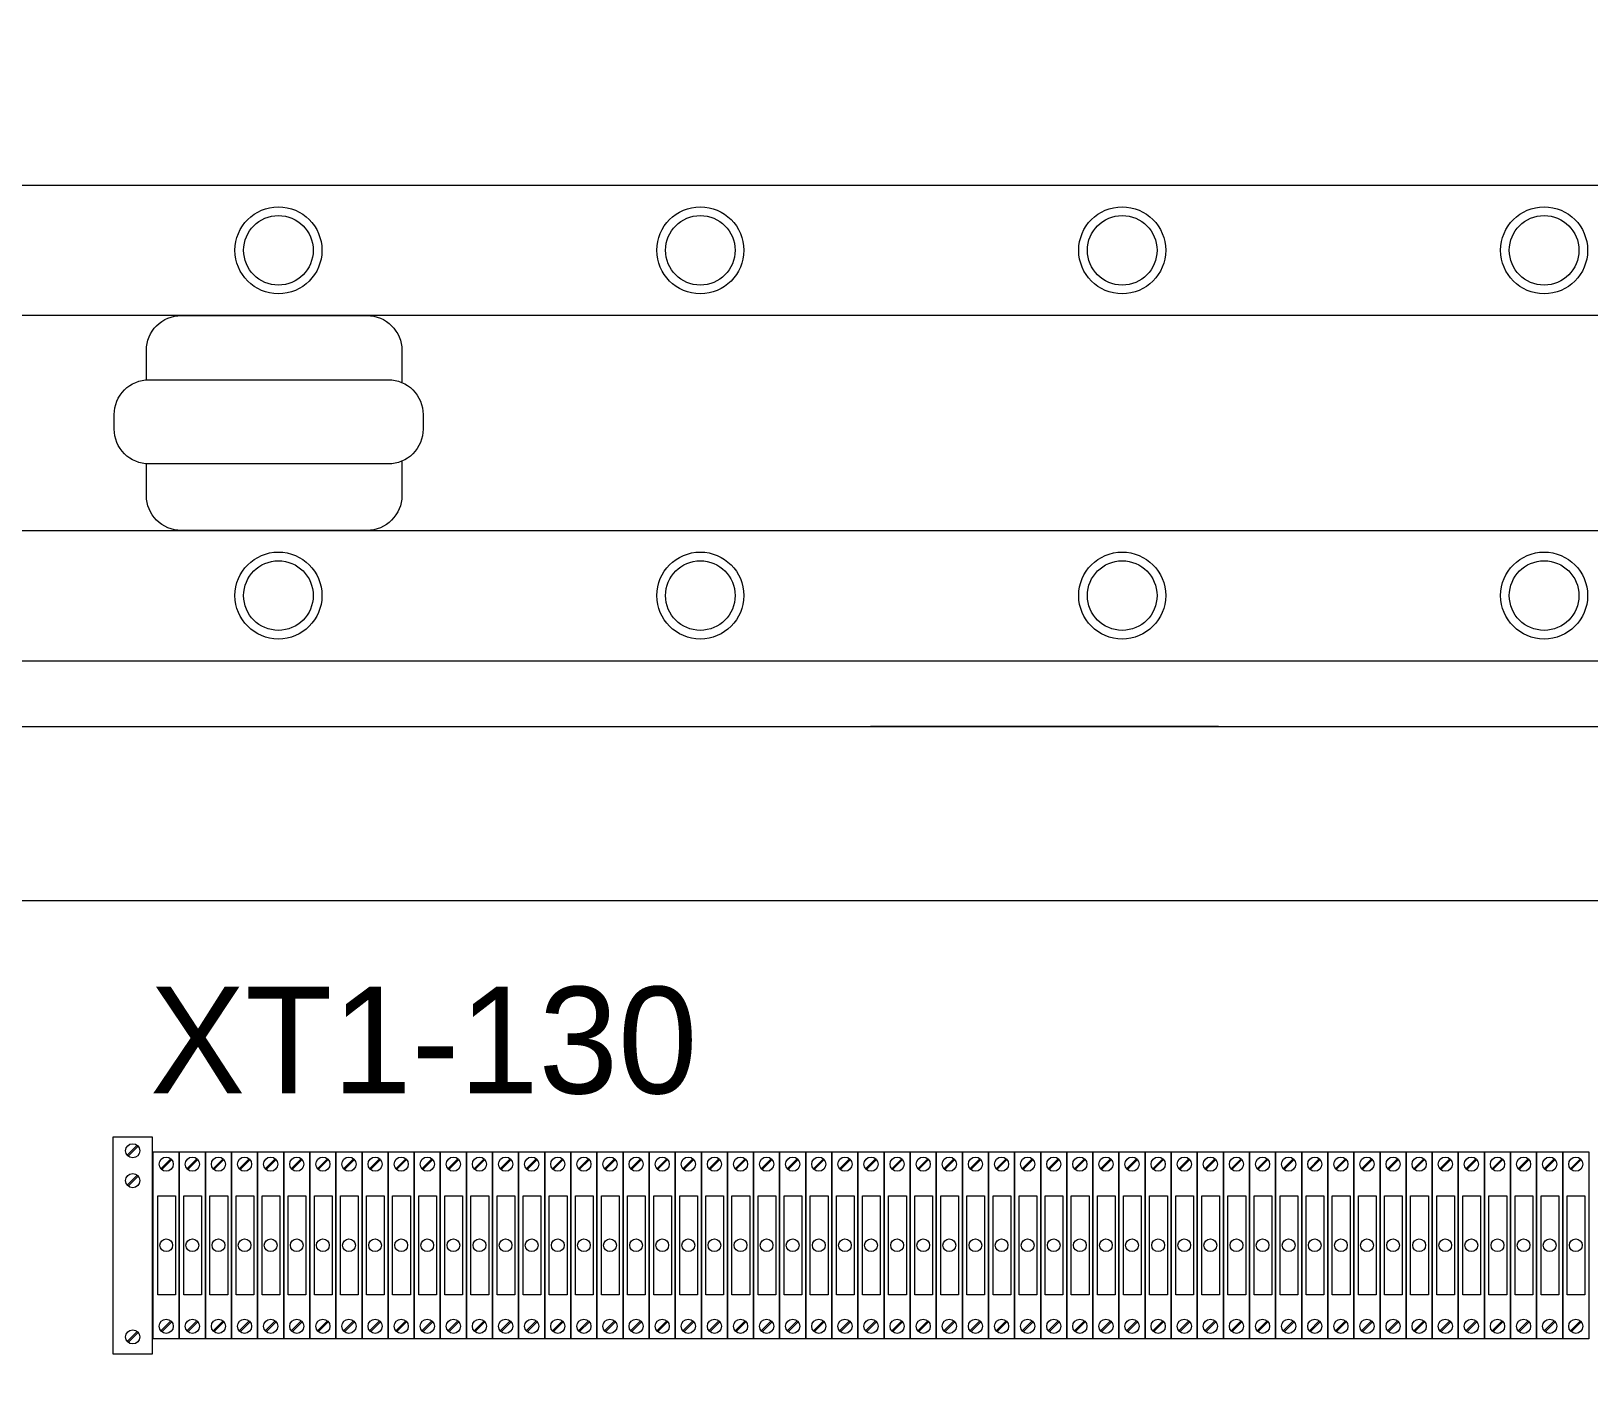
# Model space of a CAD drawing. Header units: millimetres. Extents: x 32626 to 72822, y 60047 to 123188.
# Drawn here: x 39104.4 to 39534.2, y 61578 to 61950.6 of the extents above; entities that cross this region are included whole.
import ezdxf

# ---------------------------------------------------------------- set-up
doc = ezdxf.new("R2010")
doc.units = ezdxf.units.MM
doc.header["$LTSCALE"] = 10
doc.layers.add('1轮廓实线层', color=7, linetype='Continuous', lineweight=18)
doc.layers.add('6文字层', color=3, linetype='Continuous', lineweight=18)
doc.styles.add('样式 1', font='SIMYOU.TTF', dxfattribs={"width": 0.75})

msp = doc.modelspace()

# ---------------------------------------------------------------- linework, layer by layer
at = {"layer": '1轮廓实线层'}
for p, q in [((38969.85, 61908.09), (40553.85, 61908.09)), ((38965.63, 61776.79), (40554.43, 61776.79)), ((39025.97, 61758.65), (40494.1, 61758.65)), ((39431.97, 61758.65), (39335.97, 61758.65)), ((39073.97, 61710.65), (40446.1, 61710.65))]:
    msp.add_line(p, q, dxfattribs=at)
at = {"layer": '1轮廓实线层', "lineweight": 13}
for p, q in [((39127.05, 61645.42), (39137.85, 61645.42)), ((39127.05, 61585.42), (39127.05, 61645.42)), ((39137.85, 61645.42), (39137.85, 61585.42)), ((39130.95, 61640.3), (39133.71, 61643.06)), ((39131.19, 61640.06), (39133.95, 61642.82)), ((39138.1, 61589.68), (39138.1, 61641.28)), ((39138.1, 61641.28), (39145.3, 61641.28)), ((39145.3, 61641.28), (39145.3, 61589.68)), ((39145.31, 61641.28), (39152.51, 61641.28)), ((39145.31, 61589.68), (39145.31, 61641.28)), ((39152.51, 61641.28), (39152.51, 61589.68)), ((39152.51, 61641.28), (39159.71, 61641.28)), ((39152.51, 61589.68), (39152.51, 61641.28)), ((39159.71, 61641.28), (39159.71, 61589.68)), ((39159.71, 61641.28), (39166.91, 61641.28)), ((39159.71, 61589.68), (39159.71, 61641.28)), ((39166.91, 61641.28), (39166.91, 61589.68)), ((39166.91, 61641.28), (39174.11, 61641.28)), ((39166.91, 61589.68), (39166.91, 61641.28)), ((39174.11, 61641.28), (39174.11, 61589.68)), ((39174.11, 61641.28), (39181.31, 61641.28)), ((39174.11, 61589.68), (39174.11, 61641.28)), ((39181.31, 61641.28), (39181.31, 61589.68)), ((39181.31, 61641.28), (39188.51, 61641.28)), ((39181.31, 61589.68), (39181.31, 61641.28)), ((39188.51, 61641.28), (39188.51, 61589.68)), ((39188.52, 61641.28), (39195.72, 61641.28)), ((39188.52, 61589.68), (39188.52, 61641.28)), ((39195.72, 61641.28), (39195.72, 61589.68)), ((39195.72, 61641.28), (39202.92, 61641.28)), ((39195.72, 61589.68), (39195.72, 61641.28)), ((39202.92, 61641.28), (39202.92, 61589.68)), ((39202.92, 61641.28), (39210.12, 61641.28)), ((39202.92, 61589.68), (39202.92, 61641.28)), ((39210.12, 61641.28), (39210.12, 61589.68)), ((39210.12, 61641.28), (39217.32, 61641.28)), ((39210.12, 61589.68), (39210.12, 61641.28)), ((39217.32, 61641.28), (39217.32, 61589.68)), ((39217.32, 61641.28), (39224.52, 61641.28)), ((39217.32, 61589.68), (39217.32, 61641.28)), ((39224.52, 61641.28), (39224.52, 61589.68)), ((39224.52, 61641.28), (39231.72, 61641.28)), ((39224.52, 61589.68), (39224.52, 61641.28)), ((39231.72, 61641.28), (39231.72, 61589.68)), ((39231.73, 61641.28), (39238.93, 61641.28)), ((39231.73, 61589.68), (39231.73, 61641.28)), ((39238.93, 61641.28), (39238.93, 61589.68)), ((39238.93, 61641.28), (39246.13, 61641.28)), ((39238.93, 61589.68), (39238.93, 61641.28)), ((39246.13, 61641.28), (39246.13, 61589.68)), ((39246.13, 61641.28), (39253.33, 61641.28)), ((39246.13, 61589.68), (39246.13, 61641.28)), ((39253.33, 61641.28), (39253.33, 61589.68)), ((39253.33, 61641.28), (39260.53, 61641.28)), ((39253.33, 61589.68), (39253.33, 61641.28)), ((39260.53, 61641.28), (39260.53, 61589.68)), ((39260.53, 61641.28), (39267.73, 61641.28)), ((39260.53, 61589.68), (39260.53, 61641.28)), ((39267.73, 61641.28), (39267.73, 61589.68)), ((39267.73, 61641.28), (39274.93, 61641.28)), ((39267.73, 61589.68), (39267.73, 61641.28)), ((39274.93, 61641.28), (39274.93, 61589.68)), ((39274.94, 61641.28), (39282.14, 61641.28)), ((39274.94, 61589.68), (39274.94, 61641.28)), ((39282.14, 61641.28), (39282.14, 61589.68)), ((39282.14, 61641.28), (39289.34, 61641.28)), ((39282.14, 61589.68), (39282.14, 61641.28)), ((39289.34, 61641.28), (39289.34, 61589.68)), ((39289.34, 61641.28), (39296.54, 61641.28)), ((39289.34, 61589.68), (39289.34, 61641.28)), ((39296.54, 61641.28), (39296.54, 61589.68)), ((39296.54, 61641.28), (39303.74, 61641.28)), ((39296.54, 61589.68), (39296.54, 61641.28)), ((39303.74, 61641.28), (39303.74, 61589.68)), ((39303.74, 61641.28), (39310.94, 61641.28)), ((39303.74, 61589.68), (39303.74, 61641.28)), ((39310.94, 61641.28), (39310.94, 61589.68)), ((39310.94, 61641.28), (39318.14, 61641.28)), ((39310.94, 61589.68), (39310.94, 61641.28)), ((39318.14, 61641.28), (39318.14, 61589.68)), ((39318.14, 61641.28), (39325.34, 61641.28)), ((39318.14, 61589.68), (39318.14, 61641.28)), ((39325.34, 61641.28), (39325.34, 61589.68)), ((39325.35, 61641.28), (39332.55, 61641.28)), ((39325.35, 61589.68), (39325.35, 61641.28)), ((39332.55, 61641.28), (39332.55, 61589.68)), ((39332.55, 61641.28), (39339.75, 61641.28)), ((39332.55, 61589.68), (39332.55, 61641.28)), ((39339.75, 61641.28), (39339.75, 61589.68)), ((39339.75, 61641.28), (39346.95, 61641.28)), ((39339.75, 61589.68), (39339.75, 61641.28)), ((39346.95, 61641.28), (39346.95, 61589.68)), ((39346.95, 61641.28), (39354.15, 61641.28)), ((39346.95, 61589.68), (39346.95, 61641.28)), ((39354.15, 61641.28), (39354.15, 61589.68)), ((39354.15, 61641.28), (39361.35, 61641.28)), ((39354.15, 61589.68), (39354.15, 61641.28)), ((39361.35, 61641.28), (39361.35, 61589.68)), ((39361.35, 61641.28), (39368.55, 61641.28)), ((39361.35, 61589.68), (39361.35, 61641.28)), ((39368.55, 61641.28), (39368.55, 61589.68)), ((39368.56, 61641.28), (39375.76, 61641.28)), ((39368.56, 61589.68), (39368.56, 61641.28)), ((39375.76, 61641.28), (39375.76, 61589.68)), ((39375.76, 61641.28), (39382.96, 61641.28)), ((39375.76, 61589.68), (39375.76, 61641.28)), ((39382.96, 61641.28), (39382.96, 61589.68)), ((39382.96, 61641.28), (39390.16, 61641.28)), ((39382.96, 61589.68), (39382.96, 61641.28)), ((39390.16, 61641.28), (39390.16, 61589.68)), ((39390.16, 61641.28), (39397.36, 61641.28)), ((39390.16, 61589.68), (39390.16, 61641.28)), ((39397.36, 61641.28), (39397.36, 61589.68)), ((39397.36, 61641.28), (39404.56, 61641.28)), ((39397.36, 61589.68), (39397.36, 61641.28)), ((39404.56, 61641.28), (39404.56, 61589.68)), ((39404.56, 61641.28), (39411.76, 61641.28)), ((39404.56, 61589.68), (39404.56, 61641.28)), ((39411.76, 61641.28), (39411.76, 61589.68)), ((39411.77, 61641.28), (39418.97, 61641.28)), ((39411.77, 61589.68), (39411.77, 61641.28)), ((39418.97, 61641.28), (39418.97, 61589.68)), ((39418.97, 61641.28), (39426.17, 61641.28)), ((39418.97, 61589.68), (39418.97, 61641.28)), ((39426.17, 61641.28), (39426.17, 61589.68)), ((39426.17, 61641.28), (39433.37, 61641.28)), ((39426.17, 61589.68), (39426.17, 61641.28)), ((39433.37, 61641.28), (39433.37, 61589.68)), ((39433.37, 61641.28), (39440.57, 61641.28)), ((39433.37, 61589.68), (39433.37, 61641.28)), ((39440.57, 61641.28), (39440.57, 61589.68)), ((39440.57, 61641.28), (39447.77, 61641.28)), ((39440.57, 61589.68), (39440.57, 61641.28)), ((39447.77, 61641.28), (39447.77, 61589.68)), ((39447.77, 61641.28), (39454.97, 61641.28)), ((39447.77, 61589.68), (39447.77, 61641.28)), ((39454.97, 61641.28), (39454.97, 61589.68)), ((39454.98, 61641.28), (39462.18, 61641.28)), ((39454.98, 61589.68), (39454.98, 61641.28)), ((39462.18, 61641.28), (39462.18, 61589.68)), ((39462.18, 61641.28), (39469.38, 61641.28)), ((39462.18, 61589.68), (39462.18, 61641.28)), ((39469.38, 61641.28), (39469.38, 61589.68)), ((39469.38, 61641.28), (39476.58, 61641.28)), ((39469.38, 61589.68), (39469.38, 61641.28)), ((39476.58, 61641.28), (39476.58, 61589.68)), ((39476.58, 61641.28), (39483.78, 61641.28)), ((39476.58, 61589.68), (39476.58, 61641.28)), ((39483.78, 61641.28), (39483.78, 61589.68)), ((39483.78, 61641.28), (39490.98, 61641.28)), ((39483.78, 61589.68), (39483.78, 61641.28)), ((39490.98, 61641.28), (39490.98, 61589.68)), ((39490.98, 61641.28), (39498.18, 61641.28)), ((39490.98, 61589.68), (39490.98, 61641.28)), ((39498.18, 61641.28), (39498.18, 61589.68)), ((39498.18, 61641.28), (39505.38, 61641.28)), ((39498.18, 61589.68), (39498.18, 61641.28)), ((39505.38, 61641.28), (39505.38, 61589.68)), ((39505.39, 61641.28), (39512.59, 61641.28)), ((39505.39, 61589.68), (39505.39, 61641.28)), ((39512.59, 61641.28), (39512.59, 61589.68)), ((39512.59, 61641.28), (39519.79, 61641.28)), ((39512.59, 61589.68), (39512.59, 61641.28)), ((39519.79, 61641.28), (39519.79, 61589.68)), ((39519.79, 61641.28), (39526.99, 61641.28)), ((39519.79, 61589.68), (39519.79, 61641.28)), ((39526.99, 61641.28), (39526.99, 61589.68)), ((39526.99, 61641.28), (39534.19, 61641.28)), ((39526.99, 61589.68), (39526.99, 61641.28)), ((39534.19, 61641.28), (39534.19, 61589.68)), ((39140.21, 61636.59), (39142.96, 61639.35)), ((39140.45, 61636.35), (39143.2, 61639.11)), ((39147.41, 61636.59), (39150.16, 61639.35)), ((39147.65, 61636.35), (39150.41, 61639.11)), ((39154.61, 61636.59), (39157.37, 61639.35)), ((39154.85, 61636.35), (39157.61, 61639.11)), ((39161.81, 61636.59), (39164.57, 61639.35)), ((39162.05, 61636.35), (39164.81, 61639.11)), ((39169.01, 61636.59), (39171.77, 61639.35)), ((39169.25, 61636.35), (39172.01, 61639.11)), ((39176.21, 61636.59), (39178.97, 61639.35)), ((39176.46, 61636.35), (39179.21, 61639.11)), ((39183.41, 61636.59), (39186.17, 61639.35)), ((39183.66, 61636.35), (39186.41, 61639.11)), ((39190.62, 61636.59), (39193.37, 61639.35)), ((39190.86, 61636.35), (39193.62, 61639.11)), ((39197.82, 61636.59), (39200.58, 61639.35)), ((39198.06, 61636.35), (39200.82, 61639.11)), ((39205.02, 61636.59), (39207.78, 61639.35)), ((39205.26, 61636.35), (39208.02, 61639.11)), ((39212.22, 61636.59), (39214.98, 61639.35)), ((39212.46, 61636.35), (39215.22, 61639.11)), ((39219.42, 61636.59), (39222.18, 61639.35)), ((39219.66, 61636.35), (39222.42, 61639.11)), ((39226.62, 61636.59), (39229.38, 61639.35)), ((39226.87, 61636.35), (39229.62, 61639.11)), ((39233.83, 61636.59), (39236.58, 61639.35)), ((39234.07, 61636.35), (39236.83, 61639.11)), ((39241.03, 61636.59), (39243.79, 61639.35)), ((39241.27, 61636.35), (39244.03, 61639.11)), ((39248.23, 61636.59), (39250.99, 61639.35)), ((39248.47, 61636.35), (39251.23, 61639.11)), ((39255.43, 61636.59), (39258.19, 61639.35)), ((39255.67, 61636.35), (39258.43, 61639.11)), ((39262.63, 61636.59), (39265.39, 61639.35)), ((39262.87, 61636.35), (39265.63, 61639.11)), ((39269.83, 61636.59), (39272.59, 61639.35)), ((39270.08, 61636.35), (39272.83, 61639.11)), ((39277.04, 61636.59), (39279.79, 61639.35)), ((39277.28, 61636.35), (39280.04, 61639.11)), ((39284.24, 61636.59), (39287, 61639.35)), ((39284.48, 61636.35), (39287.24, 61639.11)), ((39291.44, 61636.59), (39294.2, 61639.35)), ((39291.68, 61636.35), (39294.44, 61639.11)), ((39298.64, 61636.59), (39301.4, 61639.35)), ((39298.88, 61636.35), (39301.64, 61639.11)), ((39305.84, 61636.59), (39308.6, 61639.35)), ((39306.08, 61636.35), (39308.84, 61639.11)), ((39313.04, 61636.59), (39315.8, 61639.35)), ((39313.29, 61636.35), (39316.04, 61639.11)), ((39320.25, 61636.59), (39323, 61639.35)), ((39320.49, 61636.35), (39323.25, 61639.11)), ((39327.45, 61636.59), (39330.2, 61639.35)), ((39327.69, 61636.35), (39330.45, 61639.11)), ((39334.65, 61636.59), (39337.41, 61639.35)), ((39334.89, 61636.35), (39337.65, 61639.11)), ((39341.85, 61636.59), (39344.61, 61639.35)), ((39342.09, 61636.35), (39344.85, 61639.11)), ((39349.05, 61636.59), (39351.81, 61639.35)), ((39349.29, 61636.35), (39352.05, 61639.11)), ((39356.25, 61636.59), (39359.01, 61639.35)), ((39356.5, 61636.35), (39359.25, 61639.11)), ((39363.45, 61636.59), (39366.21, 61639.35)), ((39363.7, 61636.35), (39366.45, 61639.11)), ((39370.66, 61636.59), (39373.41, 61639.35)), ((39370.9, 61636.35), (39373.66, 61639.11)), ((39377.86, 61636.59), (39380.62, 61639.35)), ((39378.1, 61636.35), (39380.86, 61639.11)), ((39385.06, 61636.59), (39387.82, 61639.35)), ((39385.3, 61636.35), (39388.06, 61639.11)), ((39392.26, 61636.59), (39395.02, 61639.35)), ((39392.5, 61636.35), (39395.26, 61639.11)), ((39399.46, 61636.59), (39402.22, 61639.35)), ((39399.7, 61636.35), (39402.46, 61639.11)), ((39406.66, 61636.59), (39409.42, 61639.35)), ((39406.91, 61636.35), (39409.66, 61639.11)), ((39413.87, 61636.59), (39416.62, 61639.35)), ((39414.11, 61636.35), (39416.87, 61639.11)), ((39421.07, 61636.59), (39423.83, 61639.35)), ((39421.31, 61636.35), (39424.07, 61639.11)), ((39428.27, 61636.59), (39431.03, 61639.35)), ((39428.51, 61636.35), (39431.27, 61639.11)), ((39435.47, 61636.59), (39438.23, 61639.35)), ((39435.71, 61636.35), (39438.47, 61639.11)), ((39442.67, 61636.59), (39445.43, 61639.35)), ((39442.91, 61636.35), (39445.67, 61639.11)), ((39449.87, 61636.59), (39452.63, 61639.35)), ((39450.12, 61636.35), (39452.87, 61639.11)), ((39457.08, 61636.59), (39459.83, 61639.35)), ((39457.32, 61636.35), (39460.08, 61639.11)), ((39464.28, 61636.59), (39467.04, 61639.35)), ((39464.52, 61636.35), (39467.28, 61639.11)), ((39471.48, 61636.59), (39474.24, 61639.35)), ((39471.72, 61636.35), (39474.48, 61639.11)), ((39478.68, 61636.59), (39481.44, 61639.35)), ((39478.92, 61636.35), (39481.68, 61639.11)), ((39485.88, 61636.59), (39488.64, 61639.35)), ((39486.12, 61636.35), (39488.88, 61639.11)), ((39493.08, 61636.59), (39495.84, 61639.35)), ((39493.33, 61636.35), (39496.08, 61639.11)), ((39500.29, 61636.59), (39503.04, 61639.35)), ((39500.53, 61636.35), (39503.29, 61639.11)), ((39507.49, 61636.59), (39510.24, 61639.35)), ((39507.73, 61636.35), (39510.49, 61639.11)), ((39514.69, 61636.59), (39517.45, 61639.35)), ((39514.93, 61636.35), (39517.69, 61639.11)), ((39521.89, 61636.59), (39524.65, 61639.35)), ((39522.13, 61636.35), (39524.89, 61639.11)), ((39529.09, 61636.59), (39531.85, 61639.35)), ((39529.33, 61636.35), (39532.09, 61639.11)), ((39130.95, 61632.05), (39133.71, 61634.81)), ((39131.19, 61631.81), (39133.95, 61634.57)), ((39140.21, 61591.84), (39142.96, 61594.6)), ((39140.45, 61591.6), (39143.2, 61594.36)), ((39147.41, 61591.84), (39150.16, 61594.6)), ((39147.65, 61591.6), (39150.41, 61594.36)), ((39154.61, 61591.84), (39157.37, 61594.6)), ((39154.85, 61591.6), (39157.61, 61594.36)), ((39161.81, 61591.84), (39164.57, 61594.6)), ((39162.05, 61591.6), (39164.81, 61594.36)), ((39169.01, 61591.84), (39171.77, 61594.6)), ((39169.25, 61591.6), (39172.01, 61594.36)), ((39176.21, 61591.84), (39178.97, 61594.6)), ((39176.46, 61591.6), (39179.21, 61594.36)), ((39183.41, 61591.84), (39186.17, 61594.6)), ((39183.66, 61591.6), (39186.41, 61594.36)), ((39190.62, 61591.84), (39193.37, 61594.6)), ((39190.86, 61591.6), (39193.62, 61594.36)), ((39197.82, 61591.84), (39200.58, 61594.6)), ((39198.06, 61591.6), (39200.82, 61594.36)), ((39205.02, 61591.84), (39207.78, 61594.6)), ((39205.26, 61591.6), (39208.02, 61594.36)), ((39212.22, 61591.84), (39214.98, 61594.6)), ((39212.46, 61591.6), (39215.22, 61594.36)), ((39219.42, 61591.84), (39222.18, 61594.6)), ((39219.66, 61591.6), (39222.42, 61594.36)), ((39226.62, 61591.84), (39229.38, 61594.6)), ((39226.87, 61591.6), (39229.62, 61594.36)), ((39233.83, 61591.84), (39236.58, 61594.6)), ((39234.07, 61591.6), (39236.83, 61594.36)), ((39241.03, 61591.84), (39243.79, 61594.6)), ((39241.27, 61591.6), (39244.03, 61594.36)), ((39248.23, 61591.84), (39250.99, 61594.6)), ((39248.47, 61591.6), (39251.23, 61594.36)), ((39255.43, 61591.84), (39258.19, 61594.6)), ((39255.67, 61591.6), (39258.43, 61594.36)), ((39262.63, 61591.84), (39265.39, 61594.6)), ((39262.87, 61591.6), (39265.63, 61594.36)), ((39269.83, 61591.84), (39272.59, 61594.6)), ((39270.08, 61591.6), (39272.83, 61594.36)), ((39277.04, 61591.84), (39279.79, 61594.6)), ((39277.28, 61591.6), (39280.04, 61594.36)), ((39284.24, 61591.84), (39287, 61594.6)), ((39284.48, 61591.6), (39287.24, 61594.36)), ((39291.44, 61591.84), (39294.2, 61594.6)), ((39291.68, 61591.6), (39294.44, 61594.36)), ((39298.64, 61591.84), (39301.4, 61594.6)), ((39298.88, 61591.6), (39301.64, 61594.36)), ((39305.84, 61591.84), (39308.6, 61594.6)), ((39306.08, 61591.6), (39308.84, 61594.36)), ((39313.04, 61591.84), (39315.8, 61594.6)), ((39313.29, 61591.6), (39316.04, 61594.36)), ((39320.25, 61591.84), (39323, 61594.6)), ((39320.49, 61591.6), (39323.25, 61594.36)), ((39327.45, 61591.84), (39330.2, 61594.6)), ((39327.69, 61591.6), (39330.45, 61594.36)), ((39334.65, 61591.84), (39337.41, 61594.6)), ((39334.89, 61591.6), (39337.65, 61594.36)), ((39341.85, 61591.84), (39344.61, 61594.6)), ((39342.09, 61591.6), (39344.85, 61594.36)), ((39349.05, 61591.84), (39351.81, 61594.6)), ((39349.29, 61591.6), (39352.05, 61594.36)), ((39356.25, 61591.84), (39359.01, 61594.6)), ((39356.5, 61591.6), (39359.25, 61594.36)), ((39363.45, 61591.84), (39366.21, 61594.6)), ((39363.7, 61591.6), (39366.45, 61594.36)), ((39370.66, 61591.84), (39373.41, 61594.6)), ((39370.9, 61591.6), (39373.66, 61594.36)), ((39377.86, 61591.84), (39380.62, 61594.6)), ((39378.1, 61591.6), (39380.86, 61594.36)), ((39385.06, 61591.84), (39387.82, 61594.6)), ((39385.3, 61591.6), (39388.06, 61594.36)), ((39392.26, 61591.84), (39395.02, 61594.6)), ((39392.5, 61591.6), (39395.26, 61594.36)), ((39399.46, 61591.84), (39402.22, 61594.6)), ((39399.7, 61591.6), (39402.46, 61594.36)), ((39406.66, 61591.84), (39409.42, 61594.6)), ((39406.91, 61591.6), (39409.66, 61594.36)), ((39413.87, 61591.84), (39416.62, 61594.6)), ((39414.11, 61591.6), (39416.87, 61594.36)), ((39421.07, 61591.84), (39423.83, 61594.6)), ((39421.31, 61591.6), (39424.07, 61594.36)), ((39428.27, 61591.84), (39431.03, 61594.6)), ((39428.51, 61591.6), (39431.27, 61594.36)), ((39435.47, 61591.84), (39438.23, 61594.6)), ((39435.71, 61591.6), (39438.47, 61594.36)), ((39442.67, 61591.84), (39445.43, 61594.6)), ((39442.91, 61591.6), (39445.67, 61594.36)), ((39449.87, 61591.84), (39452.63, 61594.6)), ((39450.12, 61591.6), (39452.87, 61594.36)), ((39457.08, 61591.84), (39459.83, 61594.6)), ((39457.32, 61591.6), (39460.08, 61594.36)), ((39464.28, 61591.84), (39467.04, 61594.6)), ((39464.52, 61591.6), (39467.28, 61594.36)), ((39471.48, 61591.84), (39474.24, 61594.6)), ((39471.72, 61591.6), (39474.48, 61594.36)), ((39478.68, 61591.84), (39481.44, 61594.6)), ((39478.92, 61591.6), (39481.68, 61594.36)), ((39485.88, 61591.84), (39488.64, 61594.6)), ((39486.12, 61591.6), (39488.88, 61594.36)), ((39493.08, 61591.84), (39495.84, 61594.6)), ((39493.33, 61591.6), (39496.08, 61594.36)), ((39500.29, 61591.84), (39503.04, 61594.6)), ((39500.53, 61591.6), (39503.29, 61594.36)), ((39507.49, 61591.84), (39510.24, 61594.6)), ((39507.73, 61591.6), (39510.49, 61594.36)), ((39514.69, 61591.84), (39517.45, 61594.6)), ((39514.93, 61591.6), (39517.69, 61594.36)), ((39521.89, 61591.84), (39524.65, 61594.6)), ((39522.13, 61591.6), (39524.89, 61594.36)), ((39529.09, 61591.84), (39531.85, 61594.6)), ((39529.33, 61591.6), (39532.09, 61594.36)), ((39130.95, 61588.92), (39133.71, 61591.67)), ((39131.19, 61588.67), (39133.95, 61591.43)), ((39145.3, 61589.68), (39138.1, 61589.68)), ((39152.51, 61589.68), (39145.31, 61589.68)), ((39159.71, 61589.68), (39152.51, 61589.68)), ((39166.91, 61589.68), (39159.71, 61589.68)), ((39174.11, 61589.68), (39166.91, 61589.68)), ((39181.31, 61589.68), (39174.11, 61589.68)), ((39188.51, 61589.68), (39181.31, 61589.68)), ((39195.72, 61589.68), (39188.52, 61589.68)), ((39202.92, 61589.68), (39195.72, 61589.68)), ((39210.12, 61589.68), (39202.92, 61589.68)), ((39217.32, 61589.68), (39210.12, 61589.68)), ((39224.52, 61589.68), (39217.32, 61589.68)), ((39231.72, 61589.68), (39224.52, 61589.68)), ((39238.93, 61589.68), (39231.73, 61589.68)), ((39246.13, 61589.68), (39238.93, 61589.68)), ((39253.33, 61589.68), (39246.13, 61589.68)), ((39260.53, 61589.68), (39253.33, 61589.68)), ((39267.73, 61589.68), (39260.53, 61589.68)), ((39274.93, 61589.68), (39267.73, 61589.68)), ((39282.14, 61589.68), (39274.94, 61589.68)), ((39289.34, 61589.68), (39282.14, 61589.68)), ((39296.54, 61589.68), (39289.34, 61589.68)), ((39303.74, 61589.68), (39296.54, 61589.68)), ((39310.94, 61589.68), (39303.74, 61589.68)), ((39318.14, 61589.68), (39310.94, 61589.68)), ((39325.34, 61589.68), (39318.14, 61589.68)), ((39332.55, 61589.68), (39325.35, 61589.68)), ((39339.75, 61589.68), (39332.55, 61589.68)), ((39346.95, 61589.68), (39339.75, 61589.68)), ((39354.15, 61589.68), (39346.95, 61589.68)), ((39361.35, 61589.68), (39354.15, 61589.68)), ((39368.55, 61589.68), (39361.35, 61589.68)), ((39375.76, 61589.68), (39368.56, 61589.68)), ((39382.96, 61589.68), (39375.76, 61589.68)), ((39390.16, 61589.68), (39382.96, 61589.68)), ((39397.36, 61589.68), (39390.16, 61589.68)), ((39404.56, 61589.68), (39397.36, 61589.68)), ((39411.76, 61589.68), (39404.56, 61589.68)), ((39418.97, 61589.68), (39411.77, 61589.68)), ((39426.17, 61589.68), (39418.97, 61589.68)), ((39433.37, 61589.68), (39426.17, 61589.68)), ((39440.57, 61589.68), (39433.37, 61589.68)), ((39447.77, 61589.68), (39440.57, 61589.68)), ((39454.97, 61589.68), (39447.77, 61589.68)), ((39462.18, 61589.68), (39454.98, 61589.68)), ((39469.38, 61589.68), (39462.18, 61589.68)), ((39476.58, 61589.68), (39469.38, 61589.68)), ((39483.78, 61589.68), (39476.58, 61589.68)), ((39490.98, 61589.68), (39483.78, 61589.68)), ((39498.18, 61589.68), (39490.98, 61589.68)), ((39505.38, 61589.68), (39498.18, 61589.68)), ((39512.59, 61589.68), (39505.39, 61589.68)), ((39519.79, 61589.68), (39512.59, 61589.68)), ((39526.99, 61589.68), (39519.79, 61589.68)), ((39534.19, 61589.68), (39526.99, 61589.68)), ((39137.85, 61585.42), (39127.05, 61585.42))]:
    msp.add_line(p, q, dxfattribs=at)
at = {"layer": '1轮廓实线层'}
for points in [[(40589.85, 61872.09), (38933.85, 61872.09, -0.414214), (38921.85, 61884.09), (38921.85, 62820.09, -0.414214), (38933.85, 62832.09)], [(39136.22, 61854.32), (39136.22, 61862.49, -0.414214), (39145.82, 61872.09), (39197.1, 61872.09, -0.414214), (39206.7, 61862.49), (39206.7, 61853.59)], [(39206.7, 61831.88), (39206.7, 61822.39, -0.414214), (39197.1, 61812.79), (39145.82, 61812.79, -0.414214), (39136.22, 61822.39), (39136.22, 61831.15)], [(38931.45, 61212.79, -0.414214), (38921.85, 61222.39), (38921.85, 61803.19, -0.414214), (38931.45, 61812.79), (39897.34, 61812.79)]]:
    msp.add_lwpolyline(points, format="xyb", dxfattribs=at)
msp.add_lwpolyline([(39127.35, 61844.75, -0.414214), (39136.95, 61854.35), (39202.96, 61854.35, -0.414214), (39212.56, 61844.75), (39212.56, 61840.72, -0.414214), (39202.96, 61831.12), (39136.95, 61831.12, -0.414214), (39127.35, 61840.72)], format="xyb", close=True, dxfattribs=at)
at = {"layer": '1轮廓实线层', "lineweight": 13}
for points in [[(39139.35, 61629.07), (39144.24, 61629.07), (39144.24, 61601.76), (39139.35, 61601.76)], [(39146.55, 61629.07), (39151.44, 61629.07), (39151.44, 61601.76), (39146.55, 61601.76)], [(39153.75, 61629.07), (39158.65, 61629.07), (39158.65, 61601.76), (39153.75, 61601.76)], [(39160.95, 61629.07), (39165.85, 61629.07), (39165.85, 61601.76), (39160.95, 61601.76)], [(39168.15, 61629.07), (39173.05, 61629.07), (39173.05, 61601.76), (39168.15, 61601.76)], [(39175.35, 61629.07), (39180.25, 61629.07), (39180.25, 61601.76), (39175.35, 61601.76)], [(39182.56, 61629.07), (39187.45, 61629.07), (39187.45, 61601.76), (39182.56, 61601.76)], [(39189.76, 61629.07), (39194.65, 61629.07), (39194.65, 61601.76), (39189.76, 61601.76)], [(39196.96, 61629.07), (39201.86, 61629.07), (39201.86, 61601.76), (39196.96, 61601.76)], [(39204.16, 61629.07), (39209.06, 61629.07), (39209.06, 61601.76), (39204.16, 61601.76)], [(39211.36, 61629.07), (39216.26, 61629.07), (39216.26, 61601.76), (39211.36, 61601.76)], [(39218.56, 61629.07), (39223.46, 61629.07), (39223.46, 61601.76), (39218.56, 61601.76)], [(39225.77, 61629.07), (39230.66, 61629.07), (39230.66, 61601.76), (39225.77, 61601.76)], [(39232.97, 61629.07), (39237.86, 61629.07), (39237.86, 61601.76), (39232.97, 61601.76)], [(39240.17, 61629.07), (39245.07, 61629.07), (39245.07, 61601.76), (39240.17, 61601.76)], [(39247.37, 61629.07), (39252.27, 61629.07), (39252.27, 61601.76), (39247.37, 61601.76)], [(39254.57, 61629.07), (39259.47, 61629.07), (39259.47, 61601.76), (39254.57, 61601.76)], [(39261.77, 61629.07), (39266.67, 61629.07), (39266.67, 61601.76), (39261.77, 61601.76)], [(39268.98, 61629.07), (39273.87, 61629.07), (39273.87, 61601.76), (39268.98, 61601.76)], [(39276.18, 61629.07), (39281.07, 61629.07), (39281.07, 61601.76), (39276.18, 61601.76)], [(39283.38, 61629.07), (39288.27, 61629.07), (39288.27, 61601.76), (39283.38, 61601.76)], [(39290.58, 61629.07), (39295.48, 61629.07), (39295.48, 61601.76), (39290.58, 61601.76)], [(39297.78, 61629.07), (39302.68, 61629.07), (39302.68, 61601.76), (39297.78, 61601.76)], [(39304.98, 61629.07), (39309.88, 61629.07), (39309.88, 61601.76), (39304.98, 61601.76)], [(39312.18, 61629.07), (39317.08, 61629.07), (39317.08, 61601.76), (39312.18, 61601.76)], [(39319.39, 61629.07), (39324.28, 61629.07), (39324.28, 61601.76), (39319.39, 61601.76)], [(39326.59, 61629.07), (39331.48, 61629.07), (39331.48, 61601.76), (39326.59, 61601.76)], [(39333.79, 61629.07), (39338.69, 61629.07), (39338.69, 61601.76), (39333.79, 61601.76)], [(39340.99, 61629.07), (39345.89, 61629.07), (39345.89, 61601.76), (39340.99, 61601.76)], [(39348.19, 61629.07), (39353.09, 61629.07), (39353.09, 61601.76), (39348.19, 61601.76)], [(39355.39, 61629.07), (39360.29, 61629.07), (39360.29, 61601.76), (39355.39, 61601.76)], [(39362.6, 61629.07), (39367.49, 61629.07), (39367.49, 61601.76), (39362.6, 61601.76)], [(39369.8, 61629.07), (39374.69, 61629.07), (39374.69, 61601.76), (39369.8, 61601.76)], [(39377, 61629.07), (39381.9, 61629.07), (39381.9, 61601.76), (39377, 61601.76)], [(39384.2, 61629.07), (39389.1, 61629.07), (39389.1, 61601.76), (39384.2, 61601.76)], [(39391.4, 61629.07), (39396.3, 61629.07), (39396.3, 61601.76), (39391.4, 61601.76)], [(39398.6, 61629.07), (39403.5, 61629.07), (39403.5, 61601.76), (39398.6, 61601.76)], [(39405.81, 61629.07), (39410.7, 61629.07), (39410.7, 61601.76), (39405.81, 61601.76)], [(39413.01, 61629.07), (39417.9, 61629.07), (39417.9, 61601.76), (39413.01, 61601.76)], [(39420.21, 61629.07), (39425.11, 61629.07), (39425.11, 61601.76), (39420.21, 61601.76)], [(39427.41, 61629.07), (39432.31, 61629.07), (39432.31, 61601.76), (39427.41, 61601.76)], [(39434.61, 61629.07), (39439.51, 61629.07), (39439.51, 61601.76), (39434.61, 61601.76)], [(39441.81, 61629.07), (39446.71, 61629.07), (39446.71, 61601.76), (39441.81, 61601.76)], [(39449.02, 61629.07), (39453.91, 61629.07), (39453.91, 61601.76), (39449.02, 61601.76)], [(39456.22, 61629.07), (39461.11, 61629.07), (39461.11, 61601.76), (39456.22, 61601.76)], [(39463.42, 61629.07), (39468.31, 61629.07), (39468.31, 61601.76), (39463.42, 61601.76)], [(39470.62, 61629.07), (39475.52, 61629.07), (39475.52, 61601.76), (39470.62, 61601.76)], [(39477.82, 61629.07), (39482.72, 61629.07), (39482.72, 61601.76), (39477.82, 61601.76)], [(39485.02, 61629.07), (39489.92, 61629.07), (39489.92, 61601.76), (39485.02, 61601.76)], [(39492.22, 61629.07), (39497.12, 61629.07), (39497.12, 61601.76), (39492.22, 61601.76)], [(39499.43, 61629.07), (39504.32, 61629.07), (39504.32, 61601.76), (39499.43, 61601.76)], [(39506.63, 61629.07), (39511.52, 61629.07), (39511.52, 61601.76), (39506.63, 61601.76)], [(39513.83, 61629.07), (39518.73, 61629.07), (39518.73, 61601.76), (39513.83, 61601.76)], [(39521.03, 61629.07), (39525.93, 61629.07), (39525.93, 61601.76), (39521.03, 61601.76)], [(39528.23, 61629.07), (39533.13, 61629.07), (39533.13, 61601.76), (39528.23, 61601.76)]]:
    msp.add_lwpolyline(points, close=True, dxfattribs=at)
at = {"layer": '1轮廓实线层'}
for centre, radius in [((39172.65, 61890.09), 12), ((39172.65, 61890.09), 9.6), ((39289.05, 61890.09), 12), ((39289.05, 61890.09), 9.6), ((39405.45, 61890.09), 12), ((39405.45, 61890.09), 9.6), ((39521.85, 61890.09), 12), ((39521.85, 61890.09), 9.6), ((39172.65, 61794.79), 12), ((39172.65, 61794.79), 9.6), ((39289.05, 61794.79), 12), ((39289.05, 61794.79), 9.6), ((39405.45, 61794.79), 12), ((39405.45, 61794.79), 9.6), ((39521.85, 61794.79), 12), ((39521.85, 61794.79), 9.6)]:
    msp.add_circle(centre, radius, dxfattribs=at)
at = {"layer": '1轮廓实线层', "lineweight": 13}
for centre, radius in [((39132.45, 61641.56), 1.95), ((39141.7, 61637.85), 1.95), ((39148.91, 61637.85), 1.95), ((39156.11, 61637.85), 1.95), ((39163.31, 61637.85), 1.95), ((39170.51, 61637.85), 1.95), ((39177.71, 61637.85), 1.95), ((39184.91, 61637.85), 1.95), ((39192.12, 61637.85), 1.95), ((39199.32, 61637.85), 1.95), ((39206.52, 61637.85), 1.95), ((39213.72, 61637.85), 1.95), ((39220.92, 61637.85), 1.95), ((39228.12, 61637.85), 1.95), ((39235.33, 61637.85), 1.95), ((39242.53, 61637.85), 1.95), ((39249.73, 61637.85), 1.95), ((39256.93, 61637.85), 1.95), ((39264.13, 61637.85), 1.95), ((39271.33, 61637.85), 1.95), ((39278.54, 61637.85), 1.95), ((39285.74, 61637.85), 1.95), ((39292.94, 61637.85), 1.95), ((39300.14, 61637.85), 1.95), ((39307.34, 61637.85), 1.95), ((39314.54, 61637.85), 1.95), ((39321.74, 61637.85), 1.95), ((39328.95, 61637.85), 1.95), ((39336.15, 61637.85), 1.95), ((39343.35, 61637.85), 1.95), ((39350.55, 61637.85), 1.95), ((39357.75, 61637.85), 1.95), ((39364.95, 61637.85), 1.95), ((39372.16, 61637.85), 1.95), ((39379.36, 61637.85), 1.95), ((39386.56, 61637.85), 1.95), ((39393.76, 61637.85), 1.95), ((39400.96, 61637.85), 1.95), ((39408.16, 61637.85), 1.95), ((39415.37, 61637.85), 1.95), ((39422.57, 61637.85), 1.95), ((39429.77, 61637.85), 1.95), ((39436.97, 61637.85), 1.95), ((39444.17, 61637.85), 1.95), ((39451.37, 61637.85), 1.95), ((39458.58, 61637.85), 1.95), ((39465.78, 61637.85), 1.95), ((39472.98, 61637.85), 1.95), ((39480.18, 61637.85), 1.95), ((39487.38, 61637.85), 1.95), ((39494.58, 61637.85), 1.95), ((39501.78, 61637.85), 1.95), ((39508.99, 61637.85), 1.95), ((39516.19, 61637.85), 1.95), ((39523.39, 61637.85), 1.95), ((39530.59, 61637.85), 1.95), ((39132.45, 61633.31), 1.95), ((39141.7, 61615.48), 1.76), ((39148.91, 61615.48), 1.76), ((39156.11, 61615.48), 1.76), ((39163.31, 61615.48), 1.76), ((39170.51, 61615.48), 1.76), ((39177.71, 61615.48), 1.76), ((39184.91, 61615.48), 1.76), ((39192.12, 61615.48), 1.76), ((39199.32, 61615.48), 1.76), ((39206.52, 61615.48), 1.76), ((39213.72, 61615.48), 1.76), ((39220.92, 61615.48), 1.76), ((39228.12, 61615.48), 1.76), ((39235.33, 61615.48), 1.76), ((39242.53, 61615.48), 1.76), ((39249.73, 61615.48), 1.76), ((39256.93, 61615.48), 1.76), ((39264.13, 61615.48), 1.76), ((39271.33, 61615.48), 1.76), ((39278.54, 61615.48), 1.76), ((39285.74, 61615.48), 1.76), ((39292.94, 61615.48), 1.76), ((39300.14, 61615.48), 1.76), ((39307.34, 61615.48), 1.76), ((39314.54, 61615.48), 1.76), ((39321.74, 61615.48), 1.76), ((39328.95, 61615.48), 1.76), ((39336.15, 61615.48), 1.76), ((39343.35, 61615.48), 1.76), ((39350.55, 61615.48), 1.76), ((39357.75, 61615.48), 1.76), ((39364.95, 61615.48), 1.76), ((39372.16, 61615.48), 1.76), ((39379.36, 61615.48), 1.76), ((39386.56, 61615.48), 1.76), ((39393.76, 61615.48), 1.76), ((39400.96, 61615.48), 1.76), ((39408.16, 61615.48), 1.76), ((39415.37, 61615.48), 1.76), ((39422.57, 61615.48), 1.76), ((39429.77, 61615.48), 1.76), ((39436.97, 61615.48), 1.76), ((39444.17, 61615.48), 1.76), ((39451.37, 61615.48), 1.76), ((39458.58, 61615.48), 1.76), ((39465.78, 61615.48), 1.76), ((39472.98, 61615.48), 1.76), ((39480.18, 61615.48), 1.76), ((39487.38, 61615.48), 1.76), ((39494.58, 61615.48), 1.76), ((39501.78, 61615.48), 1.76), ((39508.99, 61615.48), 1.76), ((39516.19, 61615.48), 1.76), ((39523.39, 61615.48), 1.76), ((39530.59, 61615.48), 1.76), ((39141.7, 61593.1), 1.95), ((39148.91, 61593.1), 1.95), ((39156.11, 61593.1), 1.95), ((39163.31, 61593.1), 1.95), ((39170.51, 61593.1), 1.95), ((39177.71, 61593.1), 1.95), ((39184.91, 61593.1), 1.95), ((39192.12, 61593.1), 1.95), ((39199.32, 61593.1), 1.95), ((39206.52, 61593.1), 1.95), ((39213.72, 61593.1), 1.95), ((39220.92, 61593.1), 1.95), ((39228.12, 61593.1), 1.95), ((39235.33, 61593.1), 1.95), ((39242.53, 61593.1), 1.95), ((39249.73, 61593.1), 1.95), ((39256.93, 61593.1), 1.95), ((39264.13, 61593.1), 1.95), ((39271.33, 61593.1), 1.95), ((39278.54, 61593.1), 1.95), ((39285.74, 61593.1), 1.95), ((39292.94, 61593.1), 1.95), ((39300.14, 61593.1), 1.95), ((39307.34, 61593.1), 1.95), ((39314.54, 61593.1), 1.95), ((39321.74, 61593.1), 1.95), ((39328.95, 61593.1), 1.95), ((39336.15, 61593.1), 1.95), ((39343.35, 61593.1), 1.95), ((39350.55, 61593.1), 1.95), ((39357.75, 61593.1), 1.95), ((39364.95, 61593.1), 1.95), ((39372.16, 61593.1), 1.95), ((39379.36, 61593.1), 1.95), ((39386.56, 61593.1), 1.95), ((39393.76, 61593.1), 1.95), ((39400.96, 61593.1), 1.95), ((39408.16, 61593.1), 1.95), ((39415.37, 61593.1), 1.95), ((39422.57, 61593.1), 1.95), ((39429.77, 61593.1), 1.95), ((39436.97, 61593.1), 1.95), ((39444.17, 61593.1), 1.95), ((39451.37, 61593.1), 1.95), ((39458.58, 61593.1), 1.95), ((39465.78, 61593.1), 1.95), ((39472.98, 61593.1), 1.95), ((39480.18, 61593.1), 1.95), ((39487.38, 61593.1), 1.95), ((39494.58, 61593.1), 1.95), ((39501.78, 61593.1), 1.95), ((39508.99, 61593.1), 1.95), ((39516.19, 61593.1), 1.95), ((39523.39, 61593.1), 1.95), ((39530.59, 61593.1), 1.95), ((39132.45, 61590.17), 1.95)]:
    msp.add_circle(centre, radius, dxfattribs=at)

# ---------------------------------------------------------------- texts
at = {"layer": '6文字层', "style": '样式 1'}
msp.add_text('XT1-130', height=29.45, dxfattribs=at).set_placement((39137.21, 61657.37))

doc.saveas('drawing.dxf')
